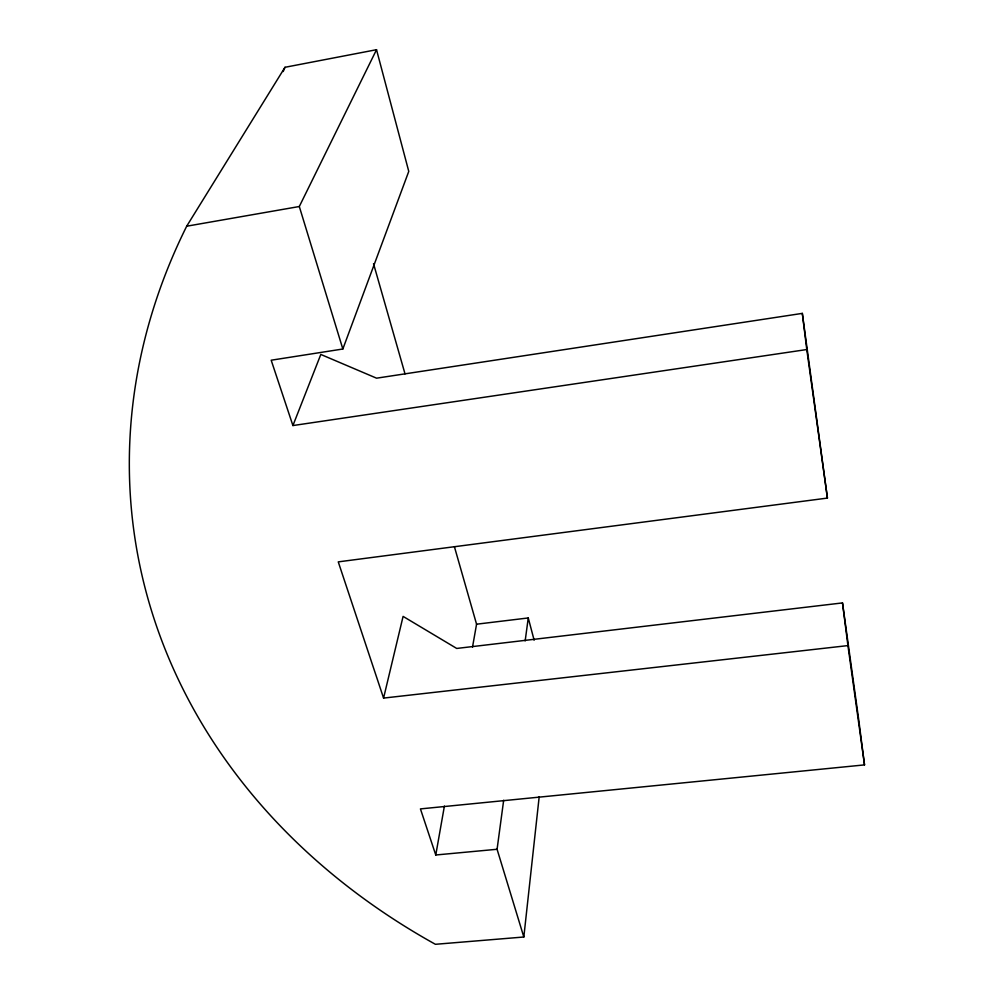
<?xml version="1.0" encoding="UTF-8"?>
<svg xmlns="http://www.w3.org/2000/svg" width="994" height="994" viewBox="0 0 994 994"><rect width="100%" height="100%" fill="white"/><g stroke="black" fill="none" stroke-linecap="round" stroke-linejoin="round"><path stroke-width="1.49" d="M292.919 425.556L320.813 354.448L376.564 378.18L802.32 313.383L806.78 349.54L292.919 425.556L271.188 360.213L342.843 349.006L408.77 171.39L376.527 49.7L284.992 67.294L186.686 226.21A747.264 609.297 -7.3 0 0 435.409 944.3L523.826 937.007L539.195 796.679M523.826 937.007L497.075 849.274L503.672 800.245M525.155 640.931L528.261 617.957L476.561 624.195L472.51 647.119M497.075 849.274L435.77 854.989L444.405 806.084M864.519 764.895L847.932 645.591L383.572 698.086L403.092 616.392L456.718 648.448L842.502 602.911L858.791 720.265L864.519 764.895L420.437 808.905L435.77 854.989M283.203 71.531L284.992 67.294M342.843 349.006L299.306 206.516L376.527 49.7M186.686 226.21L299.306 206.516M802.32 313.383L827.43 498.081L338.258 561.871L383.572 698.086M373.52 263.658L405.018 373.868M454.395 546.638L476.561 624.195M528.261 617.957L534.138 640.211M806.78 349.54L827.43 498.081M842.502 602.911L847.932 645.591"/></g></svg>
